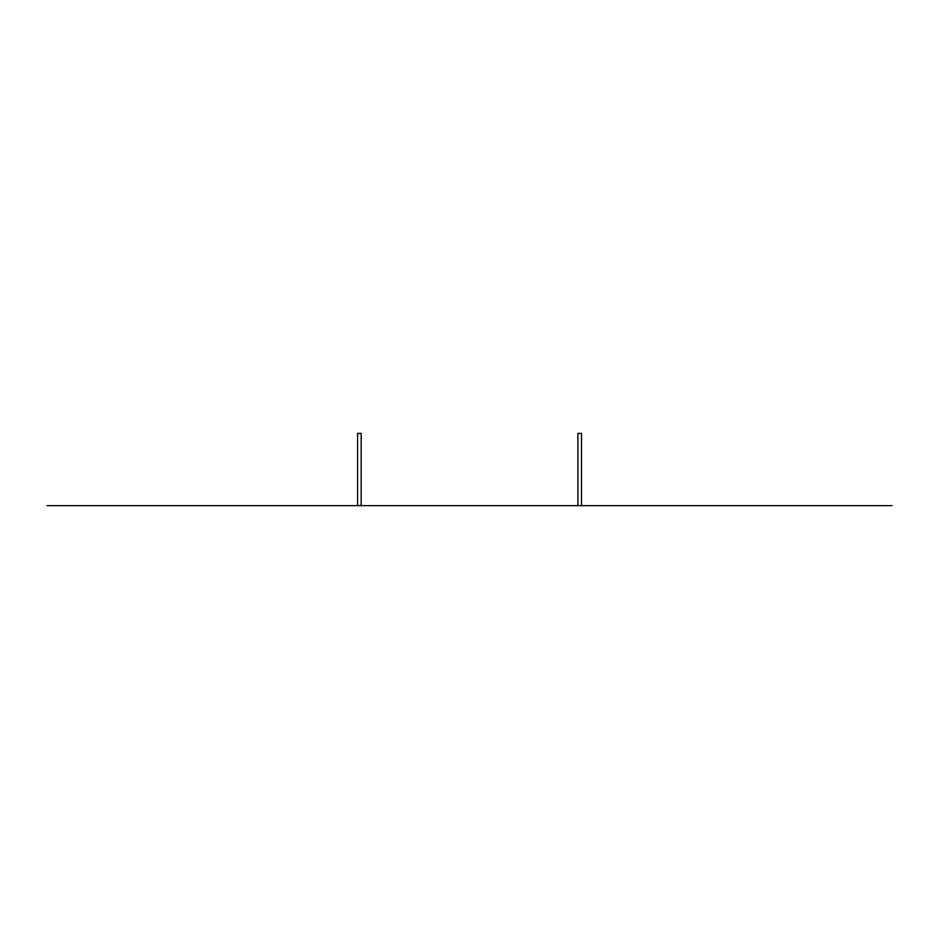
<?xml version="1.0" encoding="UTF-8"?>
<svg xmlns="http://www.w3.org/2000/svg" width="939" height="939" viewBox="0 0 939 939"><rect width="100%" height="100%" fill="white"/><g stroke="black" fill="none" stroke-linecap="round" stroke-linejoin="round"><path stroke-width="1.41" d="M46.95 505.616L892.05 505.616M581.511 505.616L581.511 433.384L577.896 433.384L577.896 505.616M361.175 505.616L361.175 433.384L357.559 433.384L357.559 505.616"/></g></svg>
